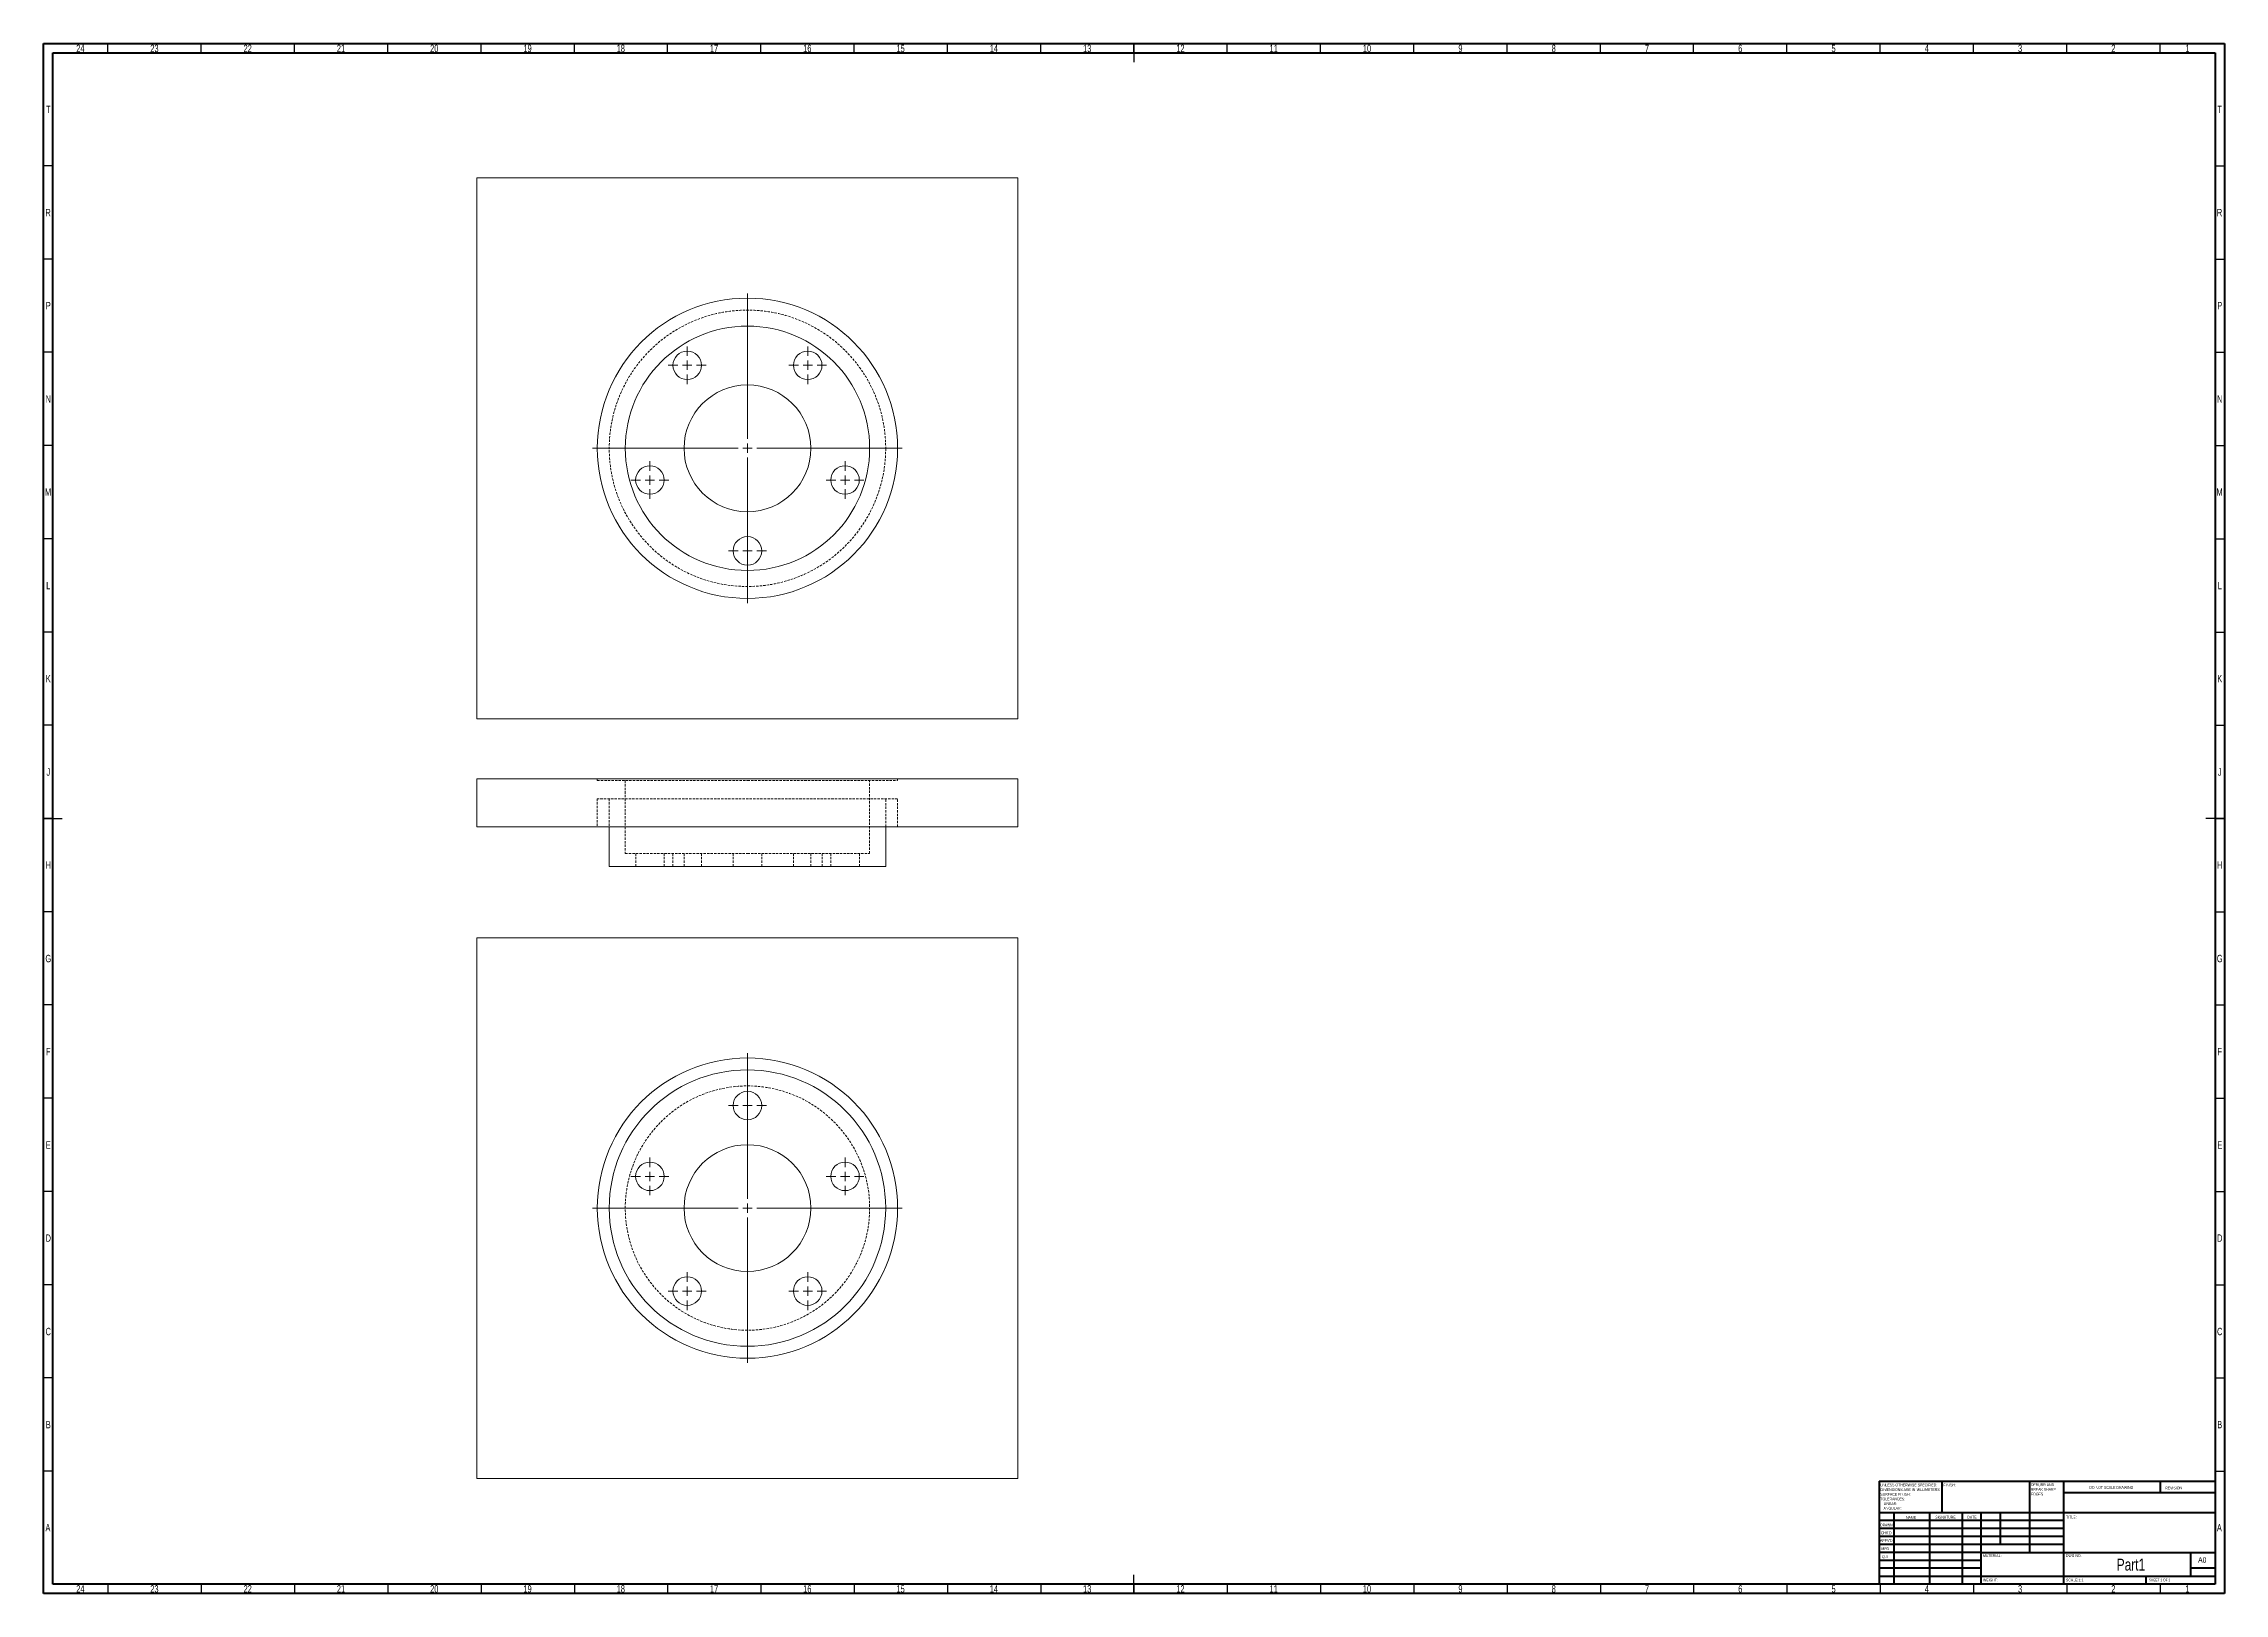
# Model space of a CAD drawing. Header units: millimetres. Extents: x 15 to 1184, y 5 to 836.
import ezdxf

# ---------------------------------------------------------------- set-up
doc = ezdxf.new("R2010")
doc.units = ezdxf.units.MM
doc.linetypes.add('HIDDEN', pattern=[1.905, 1.27, -0.635])
doc.styles.add('SLDTEXTSTYLE0', font='TXT', dxfattribs={"width": 0.75})
doc.styles.add('SLDTEXTSTYLE1', font='TXT', dxfattribs={"width": 0.686449})
doc.styles.add('SLDTEXTSTYLE2', font='TXT', dxfattribs={"width": 0.6875})

# ---------------------------------------------------------------- blocks, each defined once
blk = doc.blocks.new('SW_NOTE_0')
at = {"color": 0, "linetype": 'Continuous', "lineweight": 0, "char_height": 1.5, "attachment_point": 1, "style": 'SLDTEXTSTYLE0'}
for s, insert in [('UNLESS OTHERWISE SPECIFIED:', (0, 1.9)), ('TOLERANCES:', (0, -5.6)), ('DIMENSIONS ARE IN MILLIMETERS', (0, -0.6)), ('SURFACE FINISH:', (0, -3.1)), ('ANGULAR:', (1.7, -10.6)), ('LINEAR:', (1.7, -8.1))]:
    blk.add_mtext(s, dxfattribs=dict(at, insert=insert))
blk = doc.blocks.new('SW_NOTE_1')
at = {"color": 0, "linetype": 'Continuous', "lineweight": 0, "char_height": 1.5, "attachment_point": 1, "style": 'SLDTEXTSTYLE0'}
for s, insert in [('DEBURR AND', (0, 1.9)), ('BREAK SHARP', (0, -0.6)), ('EDGES', (0, -3.1))]:
    blk.add_mtext(s, dxfattribs=dict(at, insert=insert))
blk = doc.blocks.new('SW_CENTERMARKSYMBOL_0')
at = {"color": 0, "linetype": 'Continuous', "lineweight": 0}
for p, q in [((0, 5), (0, 83)), ((-5, 0), (-83, 0)), ((0, 0), (-2.5, 0)), ((0, 0), (0, 2.5)), ((0, 0), (0, -2.5)), ((0, 0), (2.5, 0)), ((5, 0), (83, 0)), ((0, -5), (0, -83))]:
    blk.add_line(p, q, dxfattribs=at)
blk = doc.blocks.new('SW_CENTERMARKSYMBOL_1')
at = {"color": 0, "linetype": 'Continuous', "lineweight": 0}
for p, q in [((-5, 0), (-10.15, 0)), ((0, 0), (-2.5, 0)), ((0, 5), (0, 10.15)), ((0, 0), (0, 2.5)), ((0, 0), (0, -2.5)), ((0, 0), (2.5, 0)), ((5, 0), (10.15, 0)), ((0, -5), (0, -10.15))]:
    blk.add_line(p, q, dxfattribs=at)
blk = doc.blocks.new('SW_CENTERMARKSYMBOL_2')
at = {"color": 0, "linetype": 'Continuous', "lineweight": 0}
for p, q in [((-5, 0), (-10.15, 0)), ((0, 0), (-2.5, 0)), ((0, 5), (0, 10.15)), ((0, 0), (0, 2.5)), ((0, 0), (0, -2.5)), ((0, 0), (2.5, 0)), ((5, 0), (10.15, 0)), ((0, -5), (0, -10.15))]:
    blk.add_line(p, q, dxfattribs=at)
blk = doc.blocks.new('SW_CENTERMARKSYMBOL_3')
at = {"color": 0, "linetype": 'Continuous', "lineweight": 0}
for p, q in [((-5, 0), (-10.15, 0)), ((0, 0), (-2.5, 0)), ((0, 5), (0, 10.15)), ((0, 0), (0, 2.5)), ((0, 0), (0, -2.5)), ((0, 0), (2.5, 0)), ((5, 0), (10.15, 0)), ((0, -5), (0, -10.15))]:
    blk.add_line(p, q, dxfattribs=at)
blk = doc.blocks.new('SW_CENTERMARKSYMBOL_4')
at = {"color": 0, "linetype": 'Continuous', "lineweight": 0}
for p, q in [((-5, 0), (-10.15, 0)), ((0, 0), (-2.5, 0)), ((0, 5), (0, 10.15)), ((0, 0), (0, 2.5)), ((0, 0), (0, -2.5)), ((0, 0), (2.5, 0)), ((5, 0), (10.15, 0)), ((0, -5), (0, -10.15))]:
    blk.add_line(p, q, dxfattribs=at)
blk = doc.blocks.new('SW_CENTERMARKSYMBOL_5')
at = {"color": 0, "linetype": 'Continuous', "lineweight": 0}
for p, q in [((-5, 0), (-10.15, 0)), ((0, 0), (-2.5, 0)), ((0, 5), (0, 10.15)), ((0, 0), (0, 2.5)), ((0, 0), (0, -2.5)), ((0, 0), (2.5, 0)), ((5, 0), (10.15, 0)), ((0, -5), (0, -10.15))]:
    blk.add_line(p, q, dxfattribs=at)
blk = doc.blocks.new('SW_CENTERMARKSYMBOL_6')
at = {"color": 0, "linetype": 'Continuous', "lineweight": 0}
for p, q in [((0, 5), (0, 83)), ((-5, 0), (-83, 0)), ((0, 0), (-2.5, 0)), ((0, 0), (0, 2.5)), ((0, 0), (0, -2.5)), ((0, 0), (2.5, 0)), ((5, 0), (83, 0)), ((0, -5), (0, -83))]:
    blk.add_line(p, q, dxfattribs=at)
blk = doc.blocks.new('SW_CENTERMARKSYMBOL_7')
at = {"color": 0, "linetype": 'Continuous', "lineweight": 0}
for p, q in [((-5, 0), (-10.15, 0)), ((0, 0), (-2.5, 0)), ((0, 5), (0, 10.15)), ((0, 0), (0, 2.5)), ((0, 0), (0, -2.5)), ((0, 0), (2.5, 0)), ((5, 0), (10.15, 0)), ((0, -5), (0, -10.15))]:
    blk.add_line(p, q, dxfattribs=at)
blk = doc.blocks.new('SW_CENTERMARKSYMBOL_8')
at = {"color": 0, "linetype": 'Continuous', "lineweight": 0}
for p, q in [((-5, 0), (-10.15, 0)), ((0, 0), (-2.5, 0)), ((0, 5), (0, 10.15)), ((0, 0), (0, 2.5)), ((0, 0), (0, -2.5)), ((0, 0), (2.5, 0)), ((5, 0), (10.15, 0)), ((0, -5), (0, -10.15))]:
    blk.add_line(p, q, dxfattribs=at)
blk = doc.blocks.new('SW_CENTERMARKSYMBOL_9')
at = {"color": 0, "linetype": 'Continuous', "lineweight": 0}
for p, q in [((-5, 0), (-10.15, 0)), ((0, 0), (-2.5, 0)), ((0, 5), (0, 10.15)), ((0, 0), (0, 2.5)), ((0, 0), (0, -2.5)), ((0, 0), (2.5, 0)), ((5, 0), (10.15, 0)), ((0, -5), (0, -10.15))]:
    blk.add_line(p, q, dxfattribs=at)
blk = doc.blocks.new('SW_CENTERMARKSYMBOL_10')
at = {"color": 0, "linetype": 'Continuous', "lineweight": 0}
for p, q in [((-5, 0), (-10.15, 0)), ((0, 0), (-2.5, 0)), ((0, 5), (0, 10.15)), ((0, 0), (0, 2.5)), ((0, 0), (0, -2.5)), ((0, 0), (2.5, 0)), ((5, 0), (10.15, 0)), ((0, -5), (0, -10.15))]:
    blk.add_line(p, q, dxfattribs=at)
blk = doc.blocks.new('SW_CENTERMARKSYMBOL_11')
at = {"color": 0, "linetype": 'Continuous', "lineweight": 0}
for p, q in [((-5, 0), (-10.15, 0)), ((0, 0), (-2.5, 0)), ((0, 5), (0, 10.15)), ((0, 0), (0, 2.5)), ((0, 0), (0, -2.5)), ((0, 0), (2.5, 0)), ((5, 0), (10.15, 0)), ((0, -5), (0, -10.15))]:
    blk.add_line(p, q, dxfattribs=at)

msp = doc.modelspace()

# ---------------------------------------------------------------- linework, layer by layer
at = {"color": 7, "linetype": 'Continuous', "lineweight": 60}
for p, q in [((15, 5), (15, 836)), ((15, 836), (1184, 836)), ((20, 10), (20, 831)), ((20, 831), (1179, 831)), ((1179, 831), (1179, 10)), ((1184, 836), (1184, 5)), ((1184, 5), (15, 5)), ((1179, 10), (20, 10))]:
    msp.add_line(p, q, dxfattribs=at)
at = {"color": 7, "linetype": 'Continuous', "lineweight": 30}
for p, q in [((49.5, 831), (49.5, 836)), ((99.5, 831), (99.5, 836)), ((149.5, 831), (149.5, 836)), ((199.5, 831), (199.5, 836)), ((249.5, 831), (249.5, 836)), ((299.5, 831), (299.5, 836)), ((349.5, 831), (349.5, 836)), ((399.5, 831), (399.5, 836)), ((449.5, 831), (449.5, 836)), ((499.5, 831), (499.5, 836)), ((549.5, 831), (549.5, 836)), ((599.5, 836), (599.5, 826)), ((599.5, 831), (599.5, 836)), ((649.5, 831), (649.5, 836)), ((699.5, 831), (699.5, 836)), ((749.5, 831), (749.5, 836)), ((799.5, 831), (799.5, 836)), ((849.5, 831), (849.5, 836)), ((899.5, 831), (899.5, 836)), ((949.5, 831), (949.5, 836)), ((999.5, 831), (999.5, 836)), ((1049.5, 831), (1049.5, 836)), ((1099.5, 831), (1099.5, 836)), ((1149.5, 831), (1149.5, 836)), ((20, 770.5), (15, 770.5)), ((1179, 770.5), (1184, 770.5)), ((20, 720.5), (15, 720.5)), ((1179, 720.5), (1184, 720.5)), ((20, 670.5), (15, 670.5)), ((1179, 670.5), (1184, 670.5)), ((20, 620.5), (15, 620.5)), ((1179, 620.5), (1184, 620.5)), ((20, 570.5), (15, 570.5)), ((1179, 570.5), (1184, 570.5)), ((20, 520.5), (15, 520.5)), ((1179, 520.5), (1184, 520.5)), ((20, 470.5), (15, 470.5)), ((1179, 470.5), (1184, 470.5)), ((15, 420.5), (25, 420.5)), ((20, 420.5), (15, 420.5)), ((1184, 420.5), (1174, 420.5)), ((1179, 420.5), (1184, 420.5)), ((20, 370.5), (15, 370.5)), ((1179, 370.5), (1184, 370.5)), ((20, 320.5), (15, 320.5)), ((1179, 320.5), (1184, 320.5)), ((20, 270.5), (15, 270.5)), ((1179, 270.5), (1184, 270.5)), ((20, 220.5), (15, 220.5)), ((1179, 220.5), (1184, 220.5)), ((20, 170.5), (15, 170.5)), ((1179, 170.5), (1184, 170.5)), ((20, 120.5), (15, 120.5)), ((1179, 120.5), (1184, 120.5)), ((20, 70.5), (15, 70.5)), ((1179, 70.5), (1184, 70.5)), ((599.5, 5), (599.5, 15)), ((49.5, 10), (49.5, 5)), ((99.5, 10), (99.5, 5)), ((149.5, 10), (149.5, 5)), ((199.5, 10), (199.5, 5)), ((249.5, 10), (249.5, 5)), ((299.5, 10), (299.5, 5)), ((349.5, 10), (349.5, 5)), ((399.5, 10), (399.5, 5)), ((449.5, 10), (449.5, 5)), ((499.5, 10), (499.5, 5)), ((549.5, 10), (549.5, 5)), ((599.5, 10), (599.5, 5)), ((649.5, 10), (649.5, 5)), ((699.5, 10), (699.5, 5)), ((749.5, 10), (749.5, 5)), ((799.5, 10), (799.5, 5)), ((849.5, 10), (849.5, 5)), ((899.5, 10), (899.5, 5)), ((949.5, 10), (949.5, 5)), ((999.5, 10), (999.5, 5)), ((1049.5, 10), (1049.5, 5)), ((1099.5, 10), (1099.5, 5)), ((1149.5, 10), (1149.5, 5))]:
    msp.add_line(p, q, dxfattribs=at)
at = {"color": 7, "linetype": 'Continuous', "lineweight": 15}
for p, q in [((537.3, 764), (247.3, 764)), ((247.3, 764), (247.3, 474)), ((537.3, 474), (537.3, 764)), ((247.3, 474), (537.3, 474)), ((247.3, 441.8), (537.3, 441.8)), ((247.3, 441.8), (247.3, 416.1)), ((537.3, 441.8), (537.3, 416.1)), ((537.3, 416.1), (247.3, 416.1)), ((318.2, 416.1), (318.2, 394.8)), ((466.4, 394.8), (466.4, 416.1)), ((466.4, 394.8), (318.2, 394.8)), ((537.3, 356.6), (247.3, 356.6)), ((247.3, 356.6), (247.3, 66.6)), ((537.3, 66.6), (537.3, 356.6)), ((247.3, 66.6), (537.3, 66.6))]:
    msp.add_line(p, q, dxfattribs=at)
at = {"color": 7, "linetype": 'HIDDEN', "lineweight": 0}
for p, q in [((311.8, 441.8), (311.8, 440.8)), ((311.8, 440.8), (392.3, 440.8)), ((326.8, 440.8), (326.8, 401.8)), ((392.3, 440.8), (472.8, 440.8)), ((457.8, 401.8), (457.8, 440.8)), ((472.8, 440.8), (472.8, 441.8)), ((472.8, 431.1), (311.8, 431.1)), ((311.8, 431.1), (311.8, 416.1)), ((318.2, 431.1), (318.2, 416.1)), ((466.4, 416.1), (466.4, 431.1)), ((472.8, 416.1), (472.8, 431.1)), ((326.8, 401.8), (392.3, 401.8)), ((332.4, 401.8), (332.4, 394.8)), ((347.7, 394.8), (347.7, 401.8)), ((352.3, 401.8), (352.3, 394.8)), ((358.3, 401.8), (358.3, 394.8)), ((367.6, 394.8), (367.6, 401.8)), ((384.7, 401.8), (384.7, 394.8)), ((392.3, 401.8), (457.8, 401.8)), ((400, 394.8), (400, 401.8)), ((417, 401.8), (417, 394.8)), ((426.3, 394.8), (426.3, 401.8)), ((432.3, 394.8), (432.3, 401.8)), ((437, 401.8), (437, 394.8)), ((452.3, 394.8), (452.3, 401.8))]:
    msp.add_line(p, q, dxfattribs=at)
at = {"color": 7, "linetype": 'Continuous', "lineweight": 40}
for p, q in [((999, 65.2), (1179, 65.2)), ((999, 65.2), (999, 10)), ((1032.8, 48.2), (1032.8, 65.2)), ((1079.6, 65.2), (1079.6, 27)), ((1097.8, 65.2), (1097.8, 10)), ((1179, 58.9), (1097.8, 58.9)), ((1149.8, 58.9), (1149.8, 65.2)), ((1179, 48.2), (999, 48.2)), ((1006.8, 48.2), (1006.8, 10)), ((1026, 48.2), (1026, 10)), ((1043.4, 48.2), (1043.4, 10)), ((1053.6, 10), (1053.6, 48.2)), ((1064, 31.2), (1064, 48.2)), ((1097.8, 44), (999, 44)), ((1097.8, 39.8), (999, 39.8)), ((1097.8, 35.5), (999, 35.5)), ((1097.8, 31.2), (999, 31.2)), ((1053.6, 27), (999, 27)), ((1053.6, 27), (1179, 27)), ((1166, 14.2), (1166, 27)), ((1053.6, 22.7), (999, 22.7)), ((1053.6, 18.5), (999, 18.5)), ((999, 14.2), (1179, 14.2)), ((1142, 10), (1142, 14.2)), ((1179, 18.5), (1166, 18.5))]:
    msp.add_line(p, q, dxfattribs=at)
at = {"color": 7, "linetype": 'Continuous', "lineweight": 15}
for centre, radius in [((392.3, 619), 80.5), ((392.3, 619), 65.5), ((360, 663.5), 7.65), ((424.6, 663.5), 7.65), ((392.3, 619), 34), ((340, 602), 7.65), ((444.6, 602), 7.65), ((392.3, 564), 7.65), ((392.3, 211.6), 80.5), ((392.3, 211.6), 74.1), ((392.3, 266.6), 7.65), ((392.3, 211.6), 34), ((340, 228.6), 7.65), ((444.6, 228.6), 7.65), ((360, 167.1), 7.65), ((424.6, 167.1), 7.65)]:
    msp.add_circle(centre, radius, dxfattribs=at)
at = {"color": 7, "linetype": 'HIDDEN', "lineweight": 0}
for centre, radius in [((392.3, 619), 74.1), ((392.3, 211.6), 65.5)]:
    msp.add_circle(centre, radius, dxfattribs=at)

# ---------------------------------------------------------------- block references
at = {"color": 7, "linetype": 'Continuous', "lineweight": 0}
for name, p in [('SW_CENTERMARKSYMBOL_6', (392.3, 619)), ('SW_CENTERMARKSYMBOL_9', (360, 663.5)), ('SW_CENTERMARKSYMBOL_10', (424.6, 663.5)), ('SW_CENTERMARKSYMBOL_8', (340, 602)), ('SW_CENTERMARKSYMBOL_11', (444.6, 602)), ('SW_CENTERMARKSYMBOL_7', (392.3, 564)), ('SW_CENTERMARKSYMBOL_0', (392.3, 211.6)), ('SW_CENTERMARKSYMBOL_1', (392.3, 266.6)), ('SW_CENTERMARKSYMBOL_2', (340, 228.6)), ('SW_CENTERMARKSYMBOL_5', (444.6, 228.6)), ('SW_CENTERMARKSYMBOL_3', (360, 167.1)), ('SW_CENTERMARKSYMBOL_4', (424.6, 167.1)), ('SW_NOTE_0', (999.6, 62)), ('SW_NOTE_1', (1080.3, 62.1))]:
    msp.add_blockref(name, p, dxfattribs=at)

# ---------------------------------------------------------------- texts
for s, insert, char_height, attachment_point, style in [('24', (34.7, 835.4), 3.97, 2, 'SLDTEXTSTYLE0'), ('23', (74.4, 835.4), 3.97, 2, 'SLDTEXTSTYLE0'), ('22', (124.4, 835.4), 3.97, 2, 'SLDTEXTSTYLE0'), ('21', (174.4, 835.4), 3.97, 2, 'SLDTEXTSTYLE0'), ('20', (224.4, 835.4), 3.97, 2, 'SLDTEXTSTYLE0'), ('19', (274.4, 835.4), 3.97, 2, 'SLDTEXTSTYLE0'), ('18', (324.4, 835.4), 3.97, 2, 'SLDTEXTSTYLE0'), ('17', (374.4, 835.4), 3.97, 2, 'SLDTEXTSTYLE0'), ('16', (424.4, 835.4), 3.97, 2, 'SLDTEXTSTYLE0'), ('15', (474.4, 835.4), 3.97, 2, 'SLDTEXTSTYLE0'), ('14', (524.4, 835.4), 3.97, 2, 'SLDTEXTSTYLE0'), ('13', (574.4, 835.4), 3.97, 2, 'SLDTEXTSTYLE0'), ('12', (624.4, 835.4), 3.97, 2, 'SLDTEXTSTYLE0'), ('11', (674.4, 835.4), 3.97, 2, 'SLDTEXTSTYLE0'), ('10', (724.4, 835.4), 3.97, 2, 'SLDTEXTSTYLE0'), ('9', (774.5, 835.4), 3.97, 2, 'SLDTEXTSTYLE0'), ('8', (824.5, 835.4), 3.97, 2, 'SLDTEXTSTYLE0'), ('7', (874.5, 835.4), 3.97, 2, 'SLDTEXTSTYLE0'), ('6', (924.5, 835.4), 3.97, 2, 'SLDTEXTSTYLE0'), ('5', (974.5, 835.4), 3.97, 2, 'SLDTEXTSTYLE0'), ('4', (1024.5, 835.4), 3.97, 2, 'SLDTEXTSTYLE0'), ('3', (1074.5, 835.4), 3.97, 2, 'SLDTEXTSTYLE0'), ('2', (1124.5, 835.4), 3.97, 2, 'SLDTEXTSTYLE0'), ('1', (1164.2, 835.4), 3.97, 2, 'SLDTEXTSTYLE0'), ('T', (17.5, 802.7), 3.97, 2, 'SLDTEXTSTYLE0'), ('T', (1181.5, 802.7), 3.97, 2, 'SLDTEXTSTYLE0'), ('R', (17.4, 747.4), 3.97, 2, 'SLDTEXTSTYLE0'), ('R', (1181.4, 747.4), 3.97, 2, 'SLDTEXTSTYLE0'), ('P', (17.5, 697.5), 3.97, 2, 'SLDTEXTSTYLE0'), ('P', (1181.5, 697.5), 3.97, 2, 'SLDTEXTSTYLE0'), ('N', (17.5, 647.4), 3.97, 2, 'SLDTEXTSTYLE0'), ('N', (1181.5, 647.4), 3.97, 2, 'SLDTEXTSTYLE0'), ('M', (17.4, 597.5), 3.97, 2, 'SLDTEXTSTYLE0'), ('M', (1181.4, 597.5), 3.97, 2, 'SLDTEXTSTYLE0'), ('L', (17.5, 547.4), 3.97, 2, 'SLDTEXTSTYLE0'), ('L', (1181.5, 547.4), 3.97, 2, 'SLDTEXTSTYLE0'), ('K', (17.5, 497.5), 3.97, 2, 'SLDTEXTSTYLE0'), ('K', (1181.5, 497.5), 3.97, 2, 'SLDTEXTSTYLE0'), ('J', (17.5, 447.4), 3.97, 2, 'SLDTEXTSTYLE0'), ('J', (1181.5, 447.4), 3.97, 2, 'SLDTEXTSTYLE0'), ('H', (17.5, 397.5), 3.97, 2, 'SLDTEXTSTYLE0'), ('H', (1181.5, 397.5), 3.97, 2, 'SLDTEXTSTYLE0'), ('G', (17.5, 347.4), 3.97, 2, 'SLDTEXTSTYLE0'), ('G', (1181.5, 347.4), 3.97, 2, 'SLDTEXTSTYLE0'), ('F', (17.5, 297.5), 3.97, 2, 'SLDTEXTSTYLE0'), ('F', (1181.5, 297.5), 3.97, 2, 'SLDTEXTSTYLE0'), ('E', (17.5, 247.4), 3.97, 2, 'SLDTEXTSTYLE0'), ('E', (1181.5, 247.4), 3.97, 2, 'SLDTEXTSTYLE0'), ('D', (17.5, 197.5), 3.97, 2, 'SLDTEXTSTYLE0'), ('D', (1181.5, 197.5), 3.97, 2, 'SLDTEXTSTYLE0'), ('C', (17.5, 147.4), 3.97, 2, 'SLDTEXTSTYLE0'), ('C', (1181.5, 147.4), 3.97, 2, 'SLDTEXTSTYLE0'), ('B', (17.5, 97.5), 3.97, 2, 'SLDTEXTSTYLE0'), ('B', (1181.5, 97.5), 3.97, 2, 'SLDTEXTSTYLE0'), ('FINISH:', (1033.4, 63.9), 1.5, 1, 'SLDTEXTSTYLE0'), ('DO NOT SCALE DRAWING', (1111.6, 62.5), 1.5, 1, 'SLDTEXTSTYLE0'), ('REVISION', (1152.3, 62.3), 1.5, 1, 'SLDTEXTSTYLE0'), ('A', (17.3, 42.2), 3.97, 2, 'SLDTEXTSTYLE0'), ('DRAWN', (999.6, 42.4), 1.5, 1, 'SLDTEXTSTYLE1'), ("CHK'D", (999.9, 38.2), 1.5, 1, 'SLDTEXTSTYLE0'), ('NAME', (1013.3, 46.5), 1.5, 1, 'SLDTEXTSTYLE0'), ('SIGNATURE', (1029, 46.6), 1.5, 1, 'SLDTEXTSTYLE0'), ('DATE', (1046.2, 46.6), 1.5, 1, 'SLDTEXTSTYLE0'), ('TITLE:', (1099.1, 46.6), 1.5, 1, 'SLDTEXTSTYLE0'), ('A', (1181.3, 42.2), 3.97, 2, 'SLDTEXTSTYLE0'), ("APPV'D", (999.4, 34.1), 1.5, 1, 'SLDTEXTSTYLE0'), ('MFG', (1000.1, 29.7), 1.5, 1, 'SLDTEXTSTYLE0'), ('Q.A', (1000.5, 25.5), 1.5, 1, 'SLDTEXTSTYLE0'), ('MATERIAL:', (1054.6, 26), 1.5, 1, 'SLDTEXTSTYLE0'), ('DWG NO.', (1099, 26), 1.5, 1, 'SLDTEXTSTYLE0'), ('Part1', (1133.9, 23.6), 6.35, 2, 'SLDTEXTSTYLE0'), ('A0', (1169.9, 24.4), 2.91, 1, 'SLDTEXTSTYLE0'), ('WEIGHT:', (1054.6, 12.9), 1.5, 1, 'SLDTEXTSTYLE0'), ('SCALE:1:1', (1099.1, 12.9), 1.5, 1, 'SLDTEXTSTYLE0'), ('SHEET 1 OF 1', (1143.5, 12.9), 1.5, 1, 'SLDTEXTSTYLE2'), ('24', (34.7, 9.4), 3.97, 2, 'SLDTEXTSTYLE0'), ('23', (74.4, 9.4), 3.97, 2, 'SLDTEXTSTYLE0'), ('22', (124.4, 9.4), 3.97, 2, 'SLDTEXTSTYLE0'), ('21', (174.4, 9.4), 3.97, 2, 'SLDTEXTSTYLE0'), ('20', (224.4, 9.4), 3.97, 2, 'SLDTEXTSTYLE0'), ('19', (274.4, 9.4), 3.97, 2, 'SLDTEXTSTYLE0'), ('18', (324.4, 9.4), 3.97, 2, 'SLDTEXTSTYLE0'), ('17', (374.4, 9.4), 3.97, 2, 'SLDTEXTSTYLE0'), ('16', (424.4, 9.4), 3.97, 2, 'SLDTEXTSTYLE0'), ('15', (474.4, 9.4), 3.97, 2, 'SLDTEXTSTYLE0'), ('14', (524.4, 9.4), 3.97, 2, 'SLDTEXTSTYLE0'), ('13', (574.4, 9.4), 3.97, 2, 'SLDTEXTSTYLE0'), ('12', (624.4, 9.4), 3.97, 2, 'SLDTEXTSTYLE0'), ('11', (674.4, 9.4), 3.97, 2, 'SLDTEXTSTYLE0'), ('10', (724.4, 9.4), 3.97, 2, 'SLDTEXTSTYLE0'), ('9', (774.5, 9.4), 3.97, 2, 'SLDTEXTSTYLE0'), ('8', (824.5, 9.4), 3.97, 2, 'SLDTEXTSTYLE0'), ('7', (874.5, 9.4), 3.97, 2, 'SLDTEXTSTYLE0'), ('6', (924.5, 9.4), 3.97, 2, 'SLDTEXTSTYLE0'), ('5', (974.5, 9.4), 3.97, 2, 'SLDTEXTSTYLE0'), ('4', (1024.5, 9.4), 3.97, 2, 'SLDTEXTSTYLE0'), ('3', (1074.5, 9.4), 3.97, 2, 'SLDTEXTSTYLE0'), ('2', (1124.5, 9.4), 3.97, 2, 'SLDTEXTSTYLE0'), ('1', (1164.2, 9.4), 3.97, 2, 'SLDTEXTSTYLE0')]:
    msp.add_mtext(s, dxfattribs=dict(at, insert=insert, char_height=char_height, attachment_point=attachment_point, style=style))

doc.saveas('drawing.dxf')
